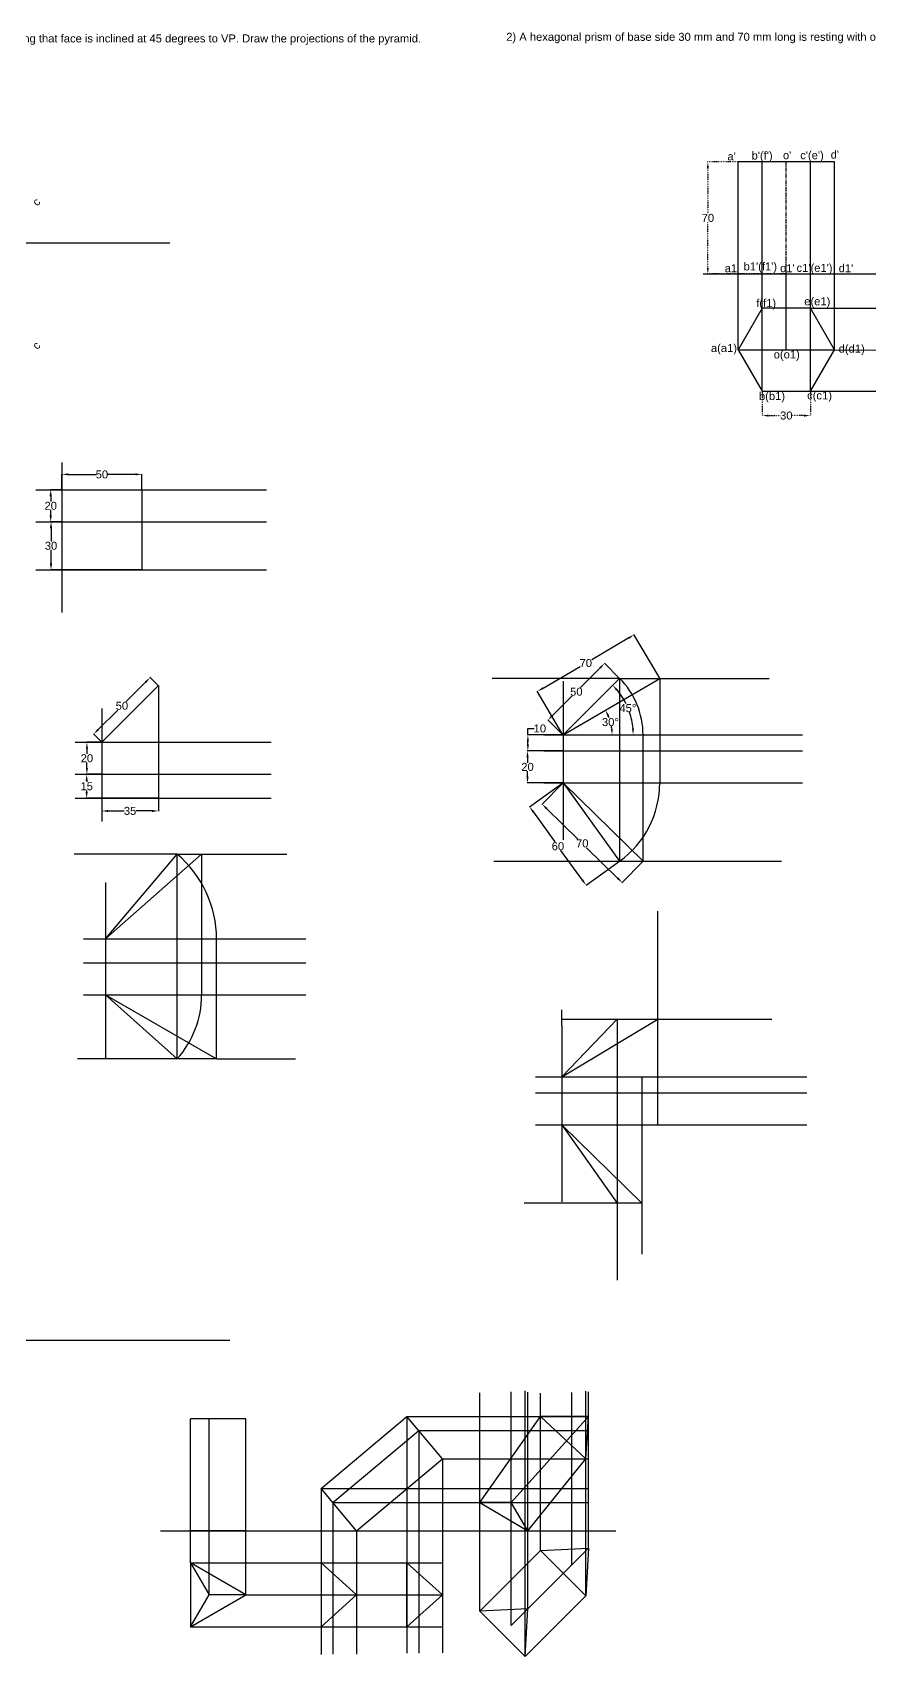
# Model space of a CAD drawing. Header units: inches. Extents: x -1930 to 5336, y -1833 to 832.
# Drawn here: x 3837 to 4360, y -1757 to -742 of the extents above; entities that cross this region are included whole.
import ezdxf

# ---------------------------------------------------------------- set-up
doc = ezdxf.new("R2010")
doc.units = ezdxf.units.IN
doc.header["$MEASUREMENT"] = 0
doc.linetypes.add('CENTERX2', pattern=[4, 2.5, -0.5, 0.5, -0.5])
doc.linetypes.add('DOT', pattern=[0.25, 0, -0.25])
doc.styles.get("Standard").update_dxf_attribs({"font": 'arial.ttf'})
doc.dimstyles.get("Standard").update_dxf_attribs({"dimtxt": 5, "dimasz": 4, "dimexe": 0.18, "dimexo": 0.0625, "dimgap": 0.09, "dimtad": 0, "dimtih": 1, "dimtoh": 1, "dimdec": 0, "dimzin": 0, "dimdsep": 46, "dimtxsty": 'Standard', "dimcen": 0.09, "dimadec": 0, "dimazin": 0, "dimtfac": 1, "dimtdec": 0, "dimtofl": 0, "dimtmove": 0, "dimatfit": 3, "dimfxl": 1, "dimtolj": 1, "dimtzin": 0, "dimarcsym": 0})

# ---------------------------------------------------------------- blocks, each defined once
blk = doc.blocks.new('*D310')
at = {"color": 0, "lineweight": -2, "transparency": 16777216}
for start, end in [(25.316, 32.5726), (7.4274, 14.8583)]:
    blk.add_arc((4454.4, -892.7), 30.9, start, end, dxfattribs=at)
at = {"color": 0, "transparency": 16777216}
for points in [[(4479.9, -876.5), (4481, -875.7), (4478.1, -872.9)], [(4485.7, -888.7), (4484.4, -888.8), (4485.3, -892.7)]]:
    blk.add_solid(points, dxfattribs=at)
at = {"layer": 'Defpoints', "color": 0, "transparency": 16777216}
for p in [(4508.1, -847.7), (4255.8, -892.7), (4454.4, -892.7), (4484.5, -885.6), (4852.9, -892.7)]:
    blk.add_point(p, dxfattribs=at)
at = {"color": 0, "transparency": 16777216, "insert": (4483.4, -882.2), "char_height": 5, "attachment_point": 5}
blk.add_mtext('\\A1;40°', dxfattribs=at)
blk = doc.blocks.new('*D311')
at = {"color": 0, "linetype": 'DOT', "lineweight": -2, "transparency": 16777216}
for p, q in [((4292.7, -966.1), (4292.7, -981.4)), ((4322.7, -966.1), (4322.7, -981.4)), ((4296.7, -981.2), (4304, -981.2)), ((4318.7, -981.2), (4311.4, -981.2))]:
    blk.add_line(p, q, dxfattribs=at)
at = {"color": 0, "linetype": 'DOT', "transparency": 16777216}
for points in [[(4296.7, -980.6), (4296.7, -981.9), (4292.7, -981.2)], [(4318.7, -980.6), (4318.7, -981.9), (4322.7, -981.2)]]:
    blk.add_solid(points, dxfattribs=at)
at = {"layer": 'Defpoints', "color": 0, "linetype": 'DOT', "transparency": 16777216}
for p in [(4292.7, -966), (4322.7, -966), (4322.7, -981.2)]:
    blk.add_point(p, dxfattribs=at)
at = {"color": 0, "linetype": 'DOT', "transparency": 16777216, "insert": (4307.7, -981.2), "char_height": 5, "attachment_point": 5}
blk.add_mtext('\\A1;30', dxfattribs=at)
blk = doc.blocks.new('*D312')
at = {"color": 0, "linetype": 'DOT', "lineweight": -2, "transparency": 16777216}
for p, q in [((4307.6, -822.7), (4258.5, -822.7)), ((4258.7, -826.7), (4258.7, -855.1)), ((4258.7, -888.7), (4258.7, -860.4)), ((4307.6, -892.7), (4258.5, -892.7))]:
    blk.add_line(p, q, dxfattribs=at)
at = {"color": 0, "linetype": 'DOT', "transparency": 16777216}
for points in [[(4258, -826.7), (4259.3, -826.7), (4258.7, -822.7)], [(4258, -888.7), (4259.3, -888.7), (4258.7, -892.7)]]:
    blk.add_solid(points, dxfattribs=at)
at = {"layer": 'Defpoints', "color": 0, "linetype": 'DOT', "transparency": 16777216}
for p in [(4258.7, -822.7), (4307.7, -822.7), (4307.7, -892.7)]:
    blk.add_point(p, dxfattribs=at)
at = {"color": 0, "linetype": 'DOT', "transparency": 16777216, "insert": (4258.7, -857.7), "char_height": 5, "attachment_point": 5}
blk.add_mtext('\\A1;70', dxfattribs=at)
blk = doc.blocks.new('*D327')
at = {"color": 0, "lineweight": -2, "transparency": 16777216}
for p, q in [((3855.1, -1027.6), (3847.9, -1027.6)), ((3848.1, -1031.6), (3848.1, -1034.9)), ((3848.1, -1043.6), (3848.1, -1040.2)), ((3855.1, -1047.6), (3847.9, -1047.6))]:
    blk.add_line(p, q, dxfattribs=at)
at = {"color": 0, "transparency": 16777216}
for points in [[(3847.4, -1031.6), (3848.8, -1031.6), (3848.1, -1027.6)], [(3847.4, -1043.6), (3848.8, -1043.6), (3848.1, -1047.6)]]:
    blk.add_solid(points, dxfattribs=at)
at = {"layer": 'Defpoints', "color": 0, "transparency": 16777216}
for p in [(3848.1, -1027.6), (3855.1, -1027.6), (3855.1, -1047.6)]:
    blk.add_point(p, dxfattribs=at)
at = {"color": 0, "transparency": 16777216, "insert": (3848.1, -1037.6), "char_height": 5, "attachment_point": 5}
blk.add_mtext('\\A1;20', dxfattribs=at)
blk = doc.blocks.new('*D328')
at = {"color": 0, "lineweight": -2, "transparency": 16777216}
for p, q in [((3855.1, -1047.6), (3848.1, -1047.6)), ((3848.3, -1051.6), (3848.3, -1059.9)), ((3848.3, -1073.6), (3848.3, -1065.2)), ((3855.1, -1077.6), (3848.1, -1077.6))]:
    blk.add_line(p, q, dxfattribs=at)
at = {"color": 0, "transparency": 16777216}
for points in [[(3847.6, -1051.6), (3849, -1051.6), (3848.3, -1047.6)], [(3847.6, -1073.6), (3849, -1073.6), (3848.3, -1077.6)]]:
    blk.add_solid(points, dxfattribs=at)
at = {"layer": 'Defpoints', "color": 0, "transparency": 16777216}
for p in [(3848.3, -1047.6), (3855.1, -1047.6), (3855.1, -1077.6)]:
    blk.add_point(p, dxfattribs=at)
at = {"color": 0, "transparency": 16777216, "insert": (3848.3, -1062.6), "char_height": 5, "attachment_point": 5}
blk.add_mtext('\\A1;30', dxfattribs=at)
blk = doc.blocks.new('*D329')
at = {"color": 0, "lineweight": -2, "transparency": 16777216}
for p, q in [((3855.1, -1027.5), (3855.1, -1017.8)), ((3859.1, -1018), (3876.5, -1018)), ((3901.1, -1018), (3883.8, -1018)), ((3905.1, -1027.5), (3905.1, -1017.8))]:
    blk.add_line(p, q, dxfattribs=at)
at = {"color": 0, "transparency": 16777216}
for points in [[(3859.1, -1017.3), (3859.1, -1018.6), (3855.1, -1018)], [(3901.1, -1017.3), (3901.1, -1018.6), (3905.1, -1018)]]:
    blk.add_solid(points, dxfattribs=at)
at = {"layer": 'Defpoints', "color": 0, "transparency": 16777216}
for p in [(3905.1, -1018), (3855.1, -1027.6), (3905.1, -1027.6)]:
    blk.add_point(p, dxfattribs=at)
at = {"color": 0, "transparency": 16777216, "insert": (3880.1, -1018), "char_height": 5, "attachment_point": 5}
blk.add_mtext('\\A1;50', dxfattribs=at)
blk = doc.blocks.new('*D330')
at = {"color": 0, "lineweight": -2, "transparency": 16777216}
for p, q in [((3879.9, -1185.4), (3870.6, -1185.4)), ((3870.7, -1189.4), (3870.7, -1192.7)), ((3879.9, -1205.4), (3870.6, -1205.4)), ((3870.7, -1201.4), (3870.7, -1198))]:
    blk.add_line(p, q, dxfattribs=at)
at = {"color": 0, "transparency": 16777216}
for points in [[(3870.1, -1189.4), (3871.4, -1189.4), (3870.7, -1185.4)], [(3870.1, -1201.4), (3871.4, -1201.4), (3870.7, -1205.4)]]:
    blk.add_solid(points, dxfattribs=at)
at = {"layer": 'Defpoints', "color": 0, "transparency": 16777216}
for p in [(3870.7, -1185.4), (3880, -1185.4), (3880, -1205.4)]:
    blk.add_point(p, dxfattribs=at)
at = {"color": 0, "transparency": 16777216, "insert": (3870.7, -1195.4), "char_height": 5, "attachment_point": 5}
blk.add_mtext('\\A1;20', dxfattribs=at)
blk = doc.blocks.new('*D331')
at = {"color": 0, "lineweight": -2, "transparency": 16777216}
for p, q in [((3879.9, -1205.4), (3870.4, -1205.4)), ((3870.6, -1209.4), (3870.6, -1210.2)), ((3870.6, -1216.4), (3870.6, -1215.5)), ((3879.9, -1220.4), (3870.4, -1220.4))]:
    blk.add_line(p, q, dxfattribs=at)
at = {"color": 0, "transparency": 16777216}
for points in [[(3869.9, -1209.4), (3871.2, -1209.4), (3870.6, -1205.4)], [(3869.9, -1216.4), (3871.2, -1216.4), (3870.6, -1220.4)]]:
    blk.add_solid(points, dxfattribs=at)
at = {"layer": 'Defpoints', "color": 0, "transparency": 16777216}
for p in [(3870.6, -1205.4), (3880, -1205.4), (3880, -1220.4)]:
    blk.add_point(p, dxfattribs=at)
at = {"color": 0, "transparency": 16777216, "insert": (3870.6, -1212.9), "char_height": 5, "attachment_point": 5}
blk.add_mtext('\\A1;15', dxfattribs=at)
blk = doc.blocks.new('*D332')
at = {"color": 0, "lineweight": -2, "transparency": 16777216}
for p, q in [((3915.3, -1150), (3910.1, -1144.8)), ((3907.4, -1147.8), (3895.2, -1160)), ((3877.7, -1177.5), (3890, -1165.3)), ((3880, -1185.3), (3874.8, -1180.2))]:
    blk.add_line(p, q, dxfattribs=at)
at = {"color": 0, "transparency": 16777216}
for points in [[(3907, -1147.3), (3907.9, -1148.2), (3910.3, -1144.9)], [(3877.3, -1177), (3878.2, -1177.9), (3874.9, -1180.3)]]:
    blk.add_solid(points, dxfattribs=at)
at = {"layer": 'Defpoints', "color": 0, "transparency": 16777216}
for p in [(3910.3, -1144.9), (3915.4, -1150), (3880, -1185.4)]:
    blk.add_point(p, dxfattribs=at)
at = {"color": 0, "transparency": 16777216, "insert": (3892.6, -1162.6), "char_height": 5, "attachment_point": 5}
blk.add_mtext('\\A1;50', dxfattribs=at)
blk = doc.blocks.new('*D333')
at = {"color": 0, "lineweight": -2, "transparency": 16777216}
for p, q in [((3880, -1220.5), (3880, -1228.5)), ((3915.4, -1220.5), (3915.4, -1228.5)), ((3884, -1228.3), (3894, -1228.3)), ((3911.4, -1228.3), (3901.4, -1228.3))]:
    blk.add_line(p, q, dxfattribs=at)
at = {"color": 0, "transparency": 16777216}
for points in [[(3884, -1227.7), (3884, -1229), (3880, -1228.3)], [(3911.4, -1227.7), (3911.4, -1229), (3915.4, -1228.3)]]:
    blk.add_solid(points, dxfattribs=at)
at = {"layer": 'Defpoints', "color": 0, "transparency": 16777216}
for p in [(3880, -1220.4), (3915.4, -1220.4), (3915.4, -1228.3)]:
    blk.add_point(p, dxfattribs=at)
at = {"color": 0, "transparency": 16777216, "insert": (3897.7, -1228.3), "char_height": 5, "attachment_point": 5}
blk.add_mtext('\\A1;35', dxfattribs=at)
blk = doc.blocks.new('*D342')
at = {"color": 0, "lineweight": -2, "transparency": 16777216}
for p, q in [((4203.5, -1145.5), (4194, -1136)), ((4191.3, -1138.9), (4179.1, -1151.1)), ((4161.6, -1168.6), (4173.8, -1156.4)), ((4168.1, -1180.8), (4158.6, -1171.3))]:
    blk.add_line(p, q, dxfattribs=at)
at = {"color": 0, "transparency": 16777216}
for points in [[(4190.8, -1138.5), (4191.8, -1139.4), (4194.1, -1136.1)], [(4161.1, -1168.2), (4162.1, -1169.1), (4158.8, -1171.5)]]:
    blk.add_solid(points, dxfattribs=at)
at = {"layer": 'Defpoints', "color": 0, "transparency": 16777216}
for p in [(4194.1, -1136.1), (4203.5, -1145.5), (4168.2, -1180.8)]:
    blk.add_point(p, dxfattribs=at)
at = {"color": 0, "transparency": 16777216, "insert": (4176.5, -1153.8), "char_height": 5, "attachment_point": 5}
blk.add_mtext('\\A1;50', dxfattribs=at)
blk = doc.blocks.new('*D343')
at = {"color": 0, "lineweight": -2, "transparency": 16777216}
for p, q in [((4209.2, -1120.2), (4186.1, -1133.8)), ((4228.6, -1145.4), (4212.5, -1118.1)), ((4155.7, -1151.6), (4178.8, -1138)), ((4168.1, -1180.8), (4152.1, -1153.4))]:
    blk.add_line(p, q, dxfattribs=at)
at = {"color": 0, "transparency": 16777216}
for points in [[(4208.8, -1119.7), (4209.5, -1120.8), (4212.6, -1118.2)], [(4155.3, -1151), (4156, -1152.1), (4152.2, -1153.6)]]:
    blk.add_solid(points, dxfattribs=at)
at = {"layer": 'Defpoints', "color": 0, "transparency": 16777216}
for p in [(4212.6, -1118.2), (4228.6, -1145.5), (4168.2, -1180.8)]:
    blk.add_point(p, dxfattribs=at)
at = {"color": 0, "transparency": 16777216, "insert": (4182.4, -1135.9), "char_height": 5, "attachment_point": 5}
blk.add_mtext('\\A1;70', dxfattribs=at)
blk = doc.blocks.new('*D344')
at = {"color": 0, "lineweight": -2, "transparency": 16777216}
for p, q in [((4168.1, -1210.9), (4147.2, -1226)), ((4149.7, -1229.1), (4163.1, -1247.7)), ((4180.4, -1271.6), (4166.9, -1253)), ((4203.5, -1259.9), (4182.6, -1275))]:
    blk.add_line(p, q, dxfattribs=at)
at = {"color": 0, "transparency": 16777216}
for points in [[(4150.2, -1228.7), (4149.2, -1229.5), (4147.4, -1225.9)], [(4180.9, -1271.2), (4179.8, -1272), (4182.7, -1274.9)]]:
    blk.add_solid(points, dxfattribs=at)
at = {"layer": 'Defpoints', "color": 0, "transparency": 16777216}
for p in [(4168.2, -1210.8), (4203.5, -1259.8), (4182.7, -1274.9)]:
    blk.add_point(p, dxfattribs=at)
at = {"color": 0, "transparency": 16777216, "insert": (4165, -1250.4), "char_height": 5, "attachment_point": 5}
blk.add_mtext('\\A1;60', dxfattribs=at)
blk = doc.blocks.new('*D345')
at = {"color": 0, "lineweight": -2, "transparency": 16777216}
for p, q in [((4168.1, -1210.9), (4155, -1224.3)), ((4158, -1226.9), (4177.5, -1246)), ((4202.3, -1270.3), (4182.9, -1251.3)), ((4218.1, -1259.9), (4205, -1273.2))]:
    blk.add_line(p, q, dxfattribs=at)
at = {"color": 0, "transparency": 16777216}
for points in [[(4158.5, -1226.5), (4157.5, -1227.4), (4155.2, -1224.1)], [(4202.8, -1269.8), (4201.8, -1270.8), (4205.2, -1273.1)]]:
    blk.add_solid(points, dxfattribs=at)
at = {"layer": 'Defpoints', "color": 0, "transparency": 16777216}
for p in [(4168.2, -1210.8), (4218.2, -1259.8), (4205.2, -1273.1)]:
    blk.add_point(p, dxfattribs=at)
at = {"color": 0, "transparency": 16777216, "insert": (4180.2, -1248.6), "char_height": 5, "attachment_point": 5}
blk.add_mtext('\\A1;70', dxfattribs=at)
blk = doc.blocks.new('*D346')
at = {"color": 0, "lineweight": -2, "transparency": 16777216}
for p, q in [((4146.2, -1180.8), (4146.2, -1176.8)), ((4146.2, -1176.8), (4150.2, -1176.8)), ((4168.1, -1180.8), (4146.1, -1180.8)), ((4146.2, -1186.8), (4146.2, -1184.8)), ((4168.1, -1190.8), (4146.1, -1190.8))]:
    blk.add_line(p, q, dxfattribs=at)
at = {"color": 0, "transparency": 16777216}
for points in [[(4145.6, -1184.8), (4146.9, -1184.8), (4146.2, -1180.8)], [(4145.6, -1186.8), (4146.9, -1186.8), (4146.2, -1190.8)]]:
    blk.add_solid(points, dxfattribs=at)
at = {"layer": 'Defpoints', "color": 0, "transparency": 16777216}
for p in [(4146.2, -1180.8), (4168.2, -1180.8), (4168.2, -1190.8)]:
    blk.add_point(p, dxfattribs=at)
at = {"color": 0, "transparency": 16777216, "insert": (4153.7, -1176.8), "char_height": 5, "attachment_point": 5}
blk.add_mtext('\\A1;10', dxfattribs=at)
blk = doc.blocks.new('*D347')
at = {"color": 0, "lineweight": -2, "transparency": 16777216}
for p, q in [((4168.1, -1190.8), (4145.8, -1190.8)), ((4146, -1194.8), (4146, -1198.2)), ((4146, -1206.8), (4146, -1203.5)), ((4168.1, -1210.8), (4145.8, -1210.8))]:
    blk.add_line(p, q, dxfattribs=at)
at = {"color": 0, "transparency": 16777216}
for points in [[(4145.3, -1194.8), (4146.7, -1194.8), (4146, -1190.8)], [(4145.3, -1206.8), (4146.7, -1206.8), (4146, -1210.8)]]:
    blk.add_solid(points, dxfattribs=at)
at = {"layer": 'Defpoints', "color": 0, "transparency": 16777216}
for p in [(4146, -1190.8), (4168.2, -1190.8), (4168.2, -1210.8)]:
    blk.add_point(p, dxfattribs=at)
at = {"color": 0, "transparency": 16777216, "insert": (4146, -1200.8), "char_height": 5, "attachment_point": 5}
blk.add_mtext('\\A1;20', dxfattribs=at)
blk = doc.blocks.new('*D348')
at = {"color": 0, "lineweight": -2, "transparency": 16777216}
for start, end in [(20.3451, 22.8765), (7.4599, 10.1155)]:
    blk.add_arc((4168.2, -1180.8), 30.7, start, end, dxfattribs=at)
at = {"color": 0, "transparency": 16777216}
for points in [[(4195.9, -1169.2), (4197.1, -1168.6), (4194.7, -1165.3)], [(4199.3, -1176.8), (4198, -1176.9), (4198.9, -1180.8)]]:
    blk.add_solid(points, dxfattribs=at)
at = {"layer": 'Defpoints', "color": 0, "transparency": 16777216}
for p in [(4228.6, -1145.5), (4198.4, -1175.5), (4156.2, -1180.8), (4168.2, -1180.8), (4317.9, -1180.8)]:
    blk.add_point(p, dxfattribs=at)
at = {"color": 0, "transparency": 16777216, "insert": (4197.8, -1172.8), "char_height": 5, "attachment_point": 5}
blk.add_mtext('\\A1;30°', dxfattribs=at)
blk = doc.blocks.new('*D349')
at = {"color": 0, "lineweight": -2, "transparency": 16777216}
for start, end in [(26.275, 39.7751), (5.2249, 18.8254)]:
    blk.add_arc((4168.2, -1180.8), 43.9, start, end, dxfattribs=at)
at = {"color": 0, "transparency": 16777216}
for points in [[(4201.4, -1153.2), (4202.4, -1152.3), (4199.2, -1149.8)], [(4212.5, -1176.8), (4211.2, -1176.9), (4212, -1180.8)]]:
    blk.add_solid(points, dxfattribs=at)
at = {"layer": 'Defpoints', "color": 0, "transparency": 16777216}
for p in [(4203.5, -1145.5), (4210.6, -1169.5), (4156.2, -1180.8), (4168.2, -1180.8), (4317.9, -1180.8)]:
    blk.add_point(p, dxfattribs=at)
at = {"color": 0, "transparency": 16777216, "insert": (4208.7, -1164.1), "char_height": 5, "attachment_point": 5}
blk.add_mtext('\\A1;45°', dxfattribs=at)

msp = doc.modelspace()

# ---------------------------------------------------------------- linework, layer by layer
at = {"lineweight": 30}
for p, q in [((4277.7, -892.7), (4277.7, -822.7)), ((4292.7, -892.7), (4292.7, -822.7)), ((4322.7, -892.7), (4322.7, -822.7)), ((4337.7, -892.7), (4337.7, -822.7)), ((4277.7, -892.7), (4337.7, -892.7)), ((3855.1, -1027.6), (3905.1, -1027.6)), ((3905.1, -1077.6), (3855.1, -1077.6)), ((3880, -1185.4), (3915.4, -1150)), ((3915.4, -1220.4), (3880, -1220.4)), ((4116.3, -1660.6), (4154.2, -1606.7)), ((4184.1, -1606.7), (4154.2, -1606.7)), ((4182.5, -1633.3), (4184.1, -1606.7)), ((4146.2, -1678.2), (4182.5, -1633.3)), ((4135.7, -1660.6), (4116.3, -1660.6)), ((4116.3, -1660.6), (4146.2, -1678.2)), ((4146.2, -1678.2), (4135.7, -1660.6)), ((4116.3, -1728.5), (4154.2, -1690.6)), ((4154.2, -1690.6), (4184.1, -1689)), ((4182.5, -1718.9), (4154.2, -1690.6)), ((4184.1, -1689), (4182.5, -1718.9)), ((4017, -1698.2), (4017, -1738.2)), ((4017, -1698.2), (4070.6, -1698.2)), ((4070.6, -1698.2), (4092.9, -1718.2)), ((4070.6, -1738.2), (4070.6, -1698.2)), ((4092.9, -1718.2), (4070.6, -1738.2)), ((4144.6, -1756.8), (4182.5, -1718.9)), ((4116.3, -1728.5), (4144.6, -1756.8)), ((4017, -1738.2), (4070.6, -1738.2))]:
    msp.add_line(p, q, dxfattribs=at)
for p, q in [((4337.7, -822.7), (4277.7, -822.7)), ((3531.1, -873.2), (3922.5, -873.2)), ((4255.8, -892.7), (4852.9, -892.7)), ((4277.7, -940.1), (4277.7, -892.7)), ((4292.7, -966), (4292.7, -892.7)), ((4307.7, -940.1), (4307.7, -892.7)), ((4322.7, -966), (4322.7, -892.7)), ((4337.7, -940.1), (4337.7, -892.7)), ((4322.7, -914.1), (4508.1, -914.1)), ((4277.7, -940.1), (4337.7, -940.1)), ((4337.7, -940.1), (4435.1, -940.5)), ((4322.7, -966), (4508.1, -966)), ((3855.1, -1010.6), (3855.1, -1104.2)), ((3838.8, -1027.6), (3982.9, -1027.6)), ((3905.1, -1027.6), (3905.1, -1077.6)), ((3838.8, -1047.6), (3982.9, -1047.6)), ((3838.8, -1077.6), (3982.9, -1077.6)), ((4203.5, -1145.5), (4124, -1145.5)), ((4168.2, -1180.8), (4203.5, -1145.5)), ((4168.2, -1180.8), (4228.6, -1145.5)), ((4203.5, -1145.5), (4297, -1145.5)), ((4203.5, -1145.5), (4203.5, -1259.8)), ((4228.6, -1145.5), (4228.6, -1210.8)), ((3915.4, -1150), (3915.4, -1220.4)), ((4168.2, -1147.1), (4168.2, -1246.4)), ((3880, -1164.3), (3880, -1235)), ((3863.3, -1185.4), (3985.9, -1185.4)), ((4156.2, -1180.8), (4317.9, -1180.8)), ((4218.2, -1259.8), (4218.2, -1180.8)), ((4156.2, -1190.8), (4317.9, -1190.8)), ((3863.3, -1205.4), (3985.9, -1205.4)), ((4156.2, -1210.8), (4317.9, -1210.8)), ((4168.2, -1210.8), (4203.5, -1259.8)), ((4168.2, -1210.8), (4218.2, -1259.8)), ((3863.3, -1220.4), (3985.9, -1220.4)), ((3927.1, -1255.3), (3862.7, -1255.3)), ((3882.4, -1308.3), (3927.1, -1255.3)), ((3882.4, -1308.3), (3942.3, -1255.3)), ((3927.1, -1383.3), (3927.1, -1255.3)), ((3927.1, -1255.3), (3995.7, -1255.3)), ((3942.3, -1255.3), (3942.3, -1343.3)), ((4125, -1259.8), (4304.6, -1259.8)), ((3882.4, -1273.1), (3882.4, -1383.3)), ((4227.5, -1424.5), (4227.5, -1291)), ((3868.5, -1308.3), (4007.4, -1308.3)), ((3951.7, -1383.3), (3951.7, -1308.3)), ((3868.5, -1323.3), (4007.4, -1323.3)), ((3868.5, -1343.3), (4007.4, -1343.3)), ((3882.4, -1343.3), (3951.7, -1383.3)), ((3882.4, -1343.3), (3927.1, -1383.3)), ((4167.5, -1362.3), (4167.5, -1352.7)), ((4167.5, -1394.5), (4227.5, -1358.4)), ((4167.5, -1358.4), (4298.7, -1358.4)), ((4167.5, -1394.5), (4202.1, -1358.4)), ((4202.1, -1358.4), (4202.1, -1521.6)), ((4167.5, -1362.3), (4167.5, -1472.7)), ((3951.7, -1383.3), (3864.8, -1383.3)), ((3951.7, -1383.3), (4001, -1383.3)), ((4151, -1394.5), (4320.6, -1394.5)), ((4167.5, -1394.5), (4217.5, -1394.5)), ((4217.5, -1394.5), (4217.5, -1505.3)), ((4151, -1404.5), (4320.6, -1404.5)), ((4151, -1424.5), (4320.6, -1424.5)), ((4167.5, -1424.5), (4227.5, -1424.5)), ((4167.5, -1424.5), (4217.5, -1473.5)), ((4167.5, -1424.5), (4202.1, -1473.5)), ((4217.5, -1473.5), (4143.9, -1473.5)), ((3615.2, -1559), (3960.1, -1559)), ((4116.3, -1728.5), (4116.3, -1592)), ((4135.7, -1737.4), (4135.7, -1591.3)), ((4144.6, -1756.8), (4144.6, -1590.8)), ((4146.2, -1726.9), (4146.2, -1591.6)), ((4154.2, -1690.6), (4154.2, -1592.1)), ((4173.6, -1699.5), (4173.6, -1591.8)), ((4182.5, -1718.9), (4182.5, -1590.9)), ((4184.1, -1689), (4184.1, -1591.3)), ((3935.4, -1678.2), (3935.4, -1608.2)), ((3970.1, -1608.2), (3935.4, -1608.2)), ((3947, -1678.2), (3947, -1608.2)), ((3970.1, -1678.2), (3970.1, -1608.2)), ((4017, -1651.7), (4070.6, -1606.7)), ((4092.9, -1633.3), (4070.6, -1606.7)), ((4070.6, -1606.7), (4070.6, -1754.7)), ((4070.6, -1606.7), (4184.1, -1606.7)), ((4135.7, -1660.6), (4184.1, -1606.7)), ((4154.2, -1606.7), (4182.5, -1633.3)), ((4024.4, -1660.6), (4078, -1615.6)), ((4078, -1615.6), (4078, -1754.7)), ((4078, -1615.6), (4184.1, -1615.6)), ((4039.2, -1678.2), (4092.9, -1633.3)), ((4092.9, -1633.3), (4092.9, -1754.5)), ((4092.9, -1633.3), (4184.1, -1633.3)), ((4039.2, -1678.2), (4017, -1651.7)), ((4017, -1651.7), (4017, -1755.5)), ((4017, -1651.7), (4184.1, -1651.7)), ((4024.4, -1660.6), (4024.4, -1755.3)), ((4024.4, -1660.6), (4184.1, -1660.6)), ((3916.7, -1678.2), (4201.1, -1678.2)), ((3935.4, -1698.2), (3935.4, -1678.2)), ((3970.1, -1678.2), (3935.4, -1678.2)), ((3947, -1718.2), (3947, -1678.2)), ((3970.1, -1718.2), (3970.1, -1678.2)), ((4039.2, -1678.2), (4039.2, -1755.3)), ((4146.2, -1726.9), (4184.1, -1689)), ((3935.4, -1698.2), (3947, -1718.2)), ((3935.4, -1698.2), (4092.9, -1698.2)), ((4039.2, -1718.2), (4017, -1698.2)), ((4135.7, -1737.4), (4173.6, -1699.5)), ((3935.4, -1738.2), (3947, -1718.2)), ((3970.1, -1718.2), (3947, -1718.2)), ((3970.1, -1718.2), (4092.9, -1718.2)), ((4017, -1738.2), (4039.2, -1718.2)), ((4024.4, -1718.2), (4078, -1718.2)), ((4039.2, -1718.2), (4092.9, -1718.2)), ((4146.2, -1726.9), (4116.3, -1728.5)), ((4144.6, -1756.8), (4146.2, -1726.9)), ((3935.4, -1738.2), (4092.9, -1738.2))]:
    msp.add_line(p, q)
at = {"linetype": 'CENTERX2'}
msp.add_line((4307.7, -892.7), (4307.7, -822.7), dxfattribs=at)
at = {"lineweight": 30}
msp.add_lwpolyline([(4292.7, -966), (4322.7, -966), (4337.7, -940.1), (4322.7, -914.1), (4292.7, -914.1), (4277.7, -940.1)], close=True, dxfattribs=at)
msp.add_lwpolyline([(3935.4, -1698.2), (3935.4, -1738.2), (3970.1, -1718.2)], close=True)
for centre, radius, start, end in [((4168.2, -1180.8), 50, 0, 45), ((4168.2, -1210.8), 60.4, 305.8175, 0), ((3882.4, -1308.3), 69.3, 0, 49.8606), ((3882.4, -1343.3), 60, 318.1522, 0), ((3882.4, -1308.3), 69.3, 329.6566, 329.9277)]:
    msp.add_arc(centre, radius, start, end)

# ---------------------------------------------------------------- texts
at = {"char_height": 5, "attachment_point": 1}
for s, insert, width in [('1) A hexagonal pyramid of base side 30 mm & height 60 mm is resting with one of its triangular faces on HP & the edge of the base containing that face is inclined at 45 degrees to VP. Draw the projections of the pyramid.', (3399.7, -743), 712.417), ('2) A hexagonal prism of base side 30 mm and 70 mm long is resting with one of its corners of the base base  on HP such that the slant edge contained by the corner on HP is inclined at 40 degrees to HP and the axis appears to be inclined at 45 degrees to VP. Draw the projections of the prism when the base is nearer to the observer', (4132.7, -742), 1082.71)]:
    msp.add_mtext(s, dxfattribs=dict(at, insert=insert, width=width))
for s, insert in [("a'", (4270.9, -816.7)), ("o'", (4305.6, -816)), ("c'(e')", (4316.4, -816)), ("d'", (4335.4, -815.6)), ("a1'", (4269.2, -886.6)), ("b1'(f1')", (4281, -885.5)), ("o1'", (4303.8, -886.6)), ("c1'(e1')", (4314.1, -886.4)), ("d1'", (4340.4, -886.6)), ('f(f1)', (4288.9, -908.4)), ('e(e1)', (4318.9, -907.3)), ('a(a1)', (4260.6, -936.5)), ('o(o1)', (4299.8, -940.5)), ('d(d1)', (4340.4, -936.9)), ('b(b1)', (4290.6, -966.5)), ('c(c1)', (4320.7, -966.1))]:
    msp.add_mtext_dynamic_manual_height_columns(s, width=14.149, gutter_width=25, heights=[0], dxfattribs=dict(at, insert=insert))
at = {"lineweight": 30, "insert": (4286, -816.2), "char_height": 5, "attachment_point": 1}
msp.add_mtext_dynamic_manual_height_columns("b'(f')", width=14.149, gutter_width=25, heights=[0], dxfattribs=at)
at = {"char_height": 5, "attachment_point": 1, "rotation": 45}
for insert in [(3836.1, -847.1), (3836.1, -936.8)]:
    msp.add_mtext_dynamic_manual_height_columns('c', width=14.149, gutter_width=25, heights=[0], dxfattribs=dict(at, insert=insert))

# ---------------------------------------------------------------- dimensions: what is measured, and where the dimension line sits
at = {"linetype": 'DOT'}
dim = msp.add_linear_dim(base=(4258.7, -822.7), p1=(4307.7, -892.7), p2=(4307.7, -822.7), angle=90, dimstyle='Standard', dxfattribs=at)
dim.commit()
dim.dimension.update_dxf_attribs({"geometry": '*D312', "text_midpoint": (4258.7, -857.7)})
for base, line1, line2, picture, middle in [((4484.5, -885.6), ((4454.4, -892.7), (4508.1, -847.7)), ((4255.8, -892.7), (4852.9, -892.7)), '*D310', (4483.4, -882.2)), ((4198.4, -1175.5), ((4168.2, -1180.8), (4228.6, -1145.5)), ((4156.2, -1180.8), (4317.9, -1180.8)), '*D348', (4197.8, -1172.8)), ((4210.6, -1169.5), ((4168.2, -1180.8), (4203.5, -1145.5)), ((4156.2, -1180.8), (4317.9, -1180.8)), '*D349', (4208.7, -1164.1))]:
    dim = msp.add_angular_dim_2l(base=base, line1=line1, line2=line2, dimstyle='Standard')
    dim.commit()
    dim.dimension.update_dxf_attribs({"geometry": picture, "text_midpoint": middle})
dim = msp.add_linear_dim(base=(4322.7, -981.2), p1=(4292.7, -966), p2=(4322.7, -966), dimstyle='Standard', dxfattribs=at)
dim.commit()
dim.dimension.update_dxf_attribs({"geometry": '*D311', "text_midpoint": (4307.7, -981.2)})
for base, p1, p2, picture, middle in [((3905.1, -1018), (3855.1, -1027.6), (3905.1, -1027.6), '*D329', (3880.1, -1018)), ((3915.4, -1228.3), (3880, -1220.4), (3915.4, -1220.4), '*D333', (3897.7, -1228.3))]:
    dim = msp.add_linear_dim(base=base, p1=p1, p2=p2, dimstyle='Standard')
    dim.commit()
    dim.dimension.update_dxf_attribs({"geometry": picture, "text_midpoint": middle})
for base, p1, p2, picture, middle in [((3848.1, -1027.6), (3855.1, -1047.6), (3855.1, -1027.6), '*D327', (3848.1, -1037.6)), ((3848.3, -1047.6), (3855.1, -1077.6), (3855.1, -1047.6), '*D328', (3848.3, -1062.6)), ((3870.7, -1185.4), (3880, -1205.4), (3880, -1185.4), '*D330', (3870.7, -1195.4)), ((4146, -1190.8), (4168.2, -1210.8), (4168.2, -1190.8), '*D347', (4146, -1200.8)), ((3870.6, -1205.4), (3880, -1220.4), (3880, -1205.4), '*D331', (3870.6, -1212.9))]:
    dim = msp.add_linear_dim(base=base, p1=p1, p2=p2, angle=90, dimstyle='Standard')
    dim.commit()
    dim.dimension.update_dxf_attribs({"geometry": picture, "text_midpoint": middle})
for p1, p2, distance, picture, middle in [((4168.2, -1180.8), (4228.6, -1145.5), 31.6, '*D343', (4182.4, -1135.9)), ((4168.2, -1180.8), (4203.5, -1145.5), 13.3, '*D342', (4176.5, -1153.8)), ((3880, -1185.4), (3915.4, -1150), 7.2, '*D332', (3892.6, -1162.6)), ((4168.2, -1190.8), (4168.2, -1180.8), 21.9, '*D346', (4153.7, -1176.8)), ((4168.2, -1210.8), (4203.5, -1259.8), -25.7, '*D344', (4165, -1250.4)), ((4168.2, -1210.8), (4218.2, -1259.8), -18.6, '*D345', (4180.2, -1248.6))]:
    dim = msp.add_aligned_dim(p1=p1, p2=p2, distance=distance, dimstyle='Standard')
    dim.commit()
    dim.dimension.update_dxf_attribs({"geometry": picture, "text_midpoint": middle})

doc.saveas('drawing.dxf')
